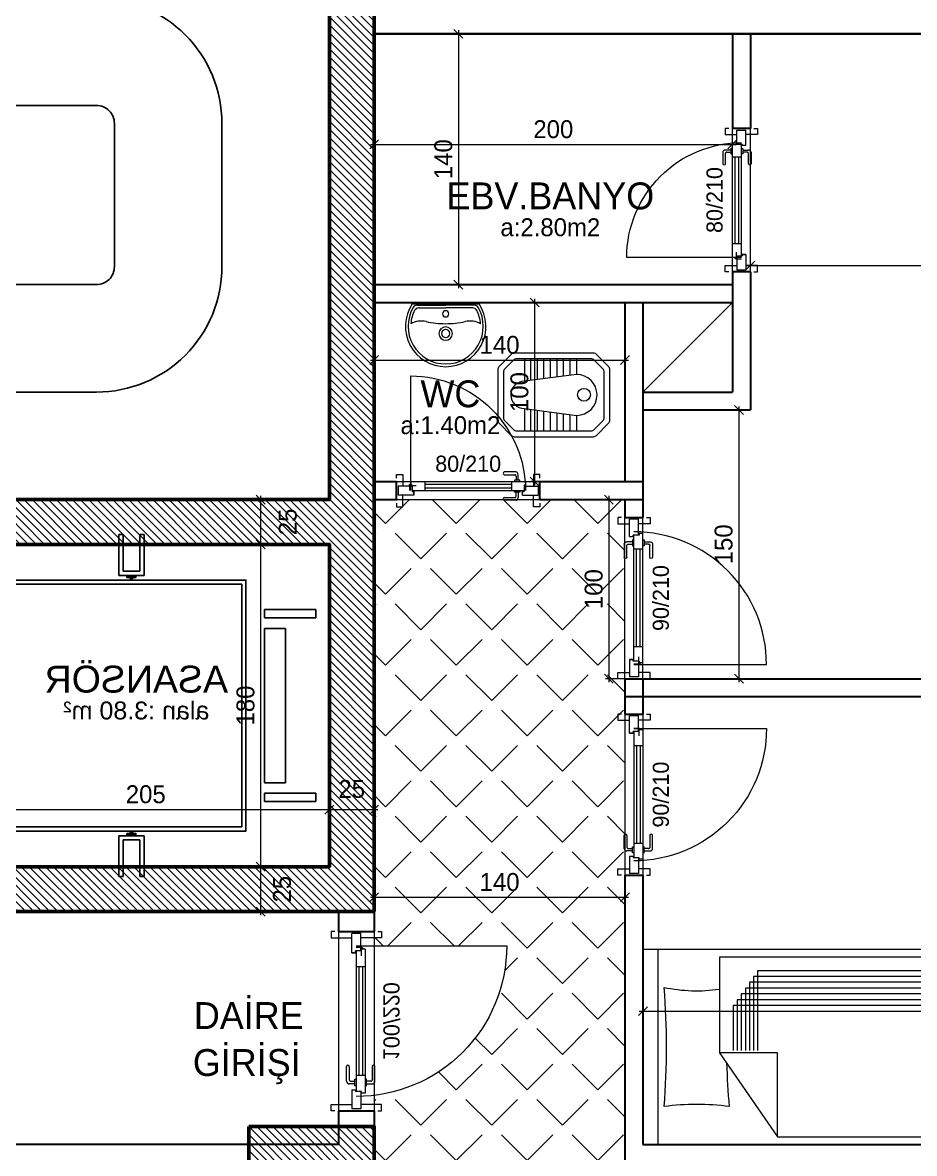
# Model space of a CAD drawing. Header units: centimetres. Extents: x 562865 to 1310255, y -148070 to 32737.
# Drawn here: x 658073 to 658571, y -26094 to -25463 of the extents above; entities that cross this region are included whole.
import ezdxf
from ezdxf.enums import TextEntityAlignment as Align

# ---------------------------------------------------------------- set-up
doc = ezdxf.new("R2010")
doc.units = ezdxf.units.CM
doc.header["$LTSCALE"] = 2.5
doc.layers.get('0').update_dxf_attribs({"color": 86})
for name, color, linetype in [('alan', 7, 'Continuous'), ('kapi-yazi', 7, 'Continuous'), ('mahal', 7, 'Continuous'), ('MAKINA', 4, 'Continuous'), ('MERBAS', 231, 'Continuous'), ('MIMARI', 3, 'Continuous'), ('Oda', 7, 'Continuous'), ('tarama', 173, 'Continuous'), ('TARAMA KOLON', 252, 'Continuous')]:
    doc.layers.add(name, color=color, linetype=linetype)
for name, color, linetype, lineweight in [('DUVAR', 4, 'Continuous', 30), ('duvar-kesim', 7, 'Continuous', 0), ('iç ölçü', 106, 'Continuous', 18), ('kapi', 9, 'Continuous', 0), ('kolon', 1, 'Continuous', 53), ('TEFRIS', 33, 'Continuous', 0)]:
    doc.layers.add(name, color=color, linetype=linetype, lineweight=lineweight)
doc.styles.add('MAHALADI', font='arial.ttf')
doc.styles.add('PINAR', font='comic.ttf')
doc.dimstyles.new('TEMİZ ÖLÇÜ', dxfattribs={"dimtxt": 10, "dimasz": 5, "dimexe": 1.8, "dimexo": 0.625, "dimgap": 3, "dimtad": 1, "dimdec": 0, "dimrnd": 0.5, "dimzin": 1, "dimdsep": 46, "dimtxsty": 'PINAR', "dimblk": 'OBLIQUE', "dimcen": 0.9, "dimdle": 2, "dimclrd": 256, "dimclre": 256, "dimclrt": 7, "dimadec": 0, "dimazin": 0, "dimtfac": 1, "dimtdec": 0, "dimtofl": 0, "dimtmove": 2, "dimatfit": 2, "dimfxl": 10, "dimfxlon": 1, "dimlwd": -1, "dimlwe": -1, "dimarcsym": 0})

# ---------------------------------------------------------------- blocks, each defined once
blk = doc.blocks.new('_Oblique')
at = {"color": 0, "linetype": 'ByBlock', "lineweight": -2}
blk.add_line((-0.5, -0.5), (0.5, 0.5), dxfattribs=at)
blk = doc.blocks.new('*D3201')
at = {"layer": 'Defpoints', "color": 0}
for p in [(658313.91, -25469.39), (658313.91, -25609.39), (658316.65, -25609.39)]:
    blk.add_point(p, dxfattribs=at)
at = {"layer": 'iç ölçü'}
for p, q in [((658314.54, -25469.39), (658318.45, -25469.39)), ((658316.65, -25467.39), (658316.65, -25611.39)), ((658314.54, -25609.39), (658318.45, -25609.39))]:
    blk.add_line(p, q, dxfattribs=at)
at = {"layer": 'iç ölçü', "linetype": 'ByBlock', "xscale": 5, "yscale": 5, "zscale": 5}
for p, rotation in [((658316.65, -25469.39), 90), ((658316.65, -25609.39), 270)]:
    blk.add_blockref('_Oblique', p, dxfattribs=dict(at, rotation=rotation))
at = {"layer": 'iç ölçü', "color": 7, "insert": (658308.24, -25539.39), "char_height": 10, "attachment_point": 5, "rotation": 90, "style": 'PINAR'}
blk.add_mtext('140', dxfattribs=at)
blk = doc.blocks.new('*D3202')
at = {"layer": 'Defpoints', "color": 0}
for p in [(658469.6, -25531.09), (658269.6, -25536.11), (658469.6, -25536.11)]:
    blk.add_point(p, dxfattribs=at)
at = {"layer": 'iç ölçü'}
for p, q in [((658267.6, -25531.09), (658471.6, -25531.09)), ((658269.6, -25535.48), (658269.6, -25529.29)), ((658469.6, -25535.48), (658469.6, -25529.29))]:
    blk.add_line(p, q, dxfattribs=at)
at = {"layer": 'iç ölçü', "linetype": 'ByBlock', "xscale": 5, "yscale": 5, "zscale": 5, "rotation": 180}
blk.add_blockref('_Oblique', (658269.6, -25531.09), dxfattribs=at)
at = {"layer": 'iç ölçü', "linetype": 'ByBlock', "xscale": 5, "yscale": 5, "zscale": 5}
blk.add_blockref('_Oblique', (658469.6, -25531.09), dxfattribs=at)
at = {"layer": 'iç ölçü', "color": 7, "insert": (658369.6, -25522.7), "char_height": 10, "attachment_point": 5, "style": 'PINAR'}
blk.add_mtext('200', dxfattribs=at)
blk = doc.blocks.new('*D3204')
at = {"layer": 'Defpoints', "color": 0}
for p in [(658419.6, -26009.39), (658947.64, -26009.39), (658947.64, -26015)]:
    blk.add_point(p, dxfattribs=at)
at = {"layer": 'iç ölçü'}
for p, q in [((658419.6, -26010.01), (658419.6, -26016.8)), ((658947.64, -26010.01), (658947.64, -26016.8)), ((658417.6, -26015), (658949.64, -26015))]:
    blk.add_line(p, q, dxfattribs=at)
at = {"layer": 'iç ölçü', "linetype": 'ByBlock', "xscale": 5, "yscale": 5, "zscale": 5, "rotation": 180}
blk.add_blockref('_Oblique', (658419.6, -26015), dxfattribs=at)
at = {"layer": 'iç ölçü', "linetype": 'ByBlock', "xscale": 5, "yscale": 5, "zscale": 5}
blk.add_blockref('_Oblique', (658947.64, -26015), dxfattribs=at)
at = {"layer": 'iç ölçü', "color": 7, "insert": (658683.62, -26006.57), "char_height": 10, "attachment_point": 5, "style": 'PINAR'}
blk.add_mtext('528', dxfattribs=at)
blk = doc.blocks.new('*D3206')
at = {"layer": 'Defpoints', "color": 0}
for p in [(658947.64, -25579.46), (658479.6, -25599.46), (658947.64, -25598.73)]:
    blk.add_point(p, dxfattribs=at)
at = {"layer": 'iç ölçü'}
for p, q in [((658947.64, -25588.73), (658947.64, -25600.53)), ((658479.6, -25598.84), (658479.6, -25596.93)), ((658477.6, -25598.73), (658949.64, -25598.73))]:
    blk.add_line(p, q, dxfattribs=at)
at = {"layer": 'iç ölçü', "linetype": 'ByBlock', "xscale": 5, "yscale": 5, "zscale": 5, "rotation": 180}
blk.add_blockref('_Oblique', (658479.6, -25598.73), dxfattribs=at)
at = {"layer": 'iç ölçü', "linetype": 'ByBlock', "xscale": 5, "yscale": 5, "zscale": 5}
blk.add_blockref('_Oblique', (658947.64, -25598.73), dxfattribs=at)
at = {"layer": 'iç ölçü', "color": 7, "insert": (658713.62, -25590.21), "char_height": 10, "attachment_point": 5, "style": 'PINAR'}
blk.add_mtext('468', dxfattribs=at)
blk = doc.blocks.new('*D3211')
at = {"layer": 'Defpoints', "color": 0}
for p in [(658409.6, -25948.16), (658409.6, -25951.35), (658269.6, -26028.16)]:
    blk.add_point(p, dxfattribs=at)
at = {"layer": 'iç ölçü'}
for p, q in [((658269.6, -25961.35), (658269.6, -25949.55)), ((658409.6, -25948.79), (658409.6, -25953.15)), ((658267.6, -25951.35), (658411.6, -25951.35))]:
    blk.add_line(p, q, dxfattribs=at)
at = {"layer": 'iç ölçü', "linetype": 'ByBlock', "xscale": 5, "yscale": 5, "zscale": 5, "rotation": 180}
blk.add_blockref('_Oblique', (658269.6, -25951.35), dxfattribs=at)
at = {"layer": 'iç ölçü', "linetype": 'ByBlock', "xscale": 5, "yscale": 5, "zscale": 5}
blk.add_blockref('_Oblique', (658409.6, -25951.35), dxfattribs=at)
at = {"layer": 'iç ölçü', "color": 7, "insert": (658339.6, -25942.95), "char_height": 10, "attachment_point": 5, "style": 'PINAR'}
blk.add_mtext('140', dxfattribs=at)
blk = doc.blocks.new('*D3216')
at = {"layer": 'Defpoints', "color": 0}
for p in [(658437.89, -25679.39), (658452.44, -25829.39), (658473.19, -25829.39)]:
    blk.add_point(p, dxfattribs=at)
at = {"layer": 'iç ölçü'}
for p, q in [((658473.19, -25677.39), (658473.19, -25831.39)), ((658463.19, -25679.39), (658474.99, -25679.39)), ((658463.19, -25829.39), (658474.99, -25829.39))]:
    blk.add_line(p, q, dxfattribs=at)
at = {"layer": 'iç ölçü', "linetype": 'ByBlock', "xscale": 5, "yscale": 5, "zscale": 5}
for p, rotation in [((658473.19, -25679.39), 90), ((658473.19, -25829.39), 270)]:
    blk.add_blockref('_Oblique', p, dxfattribs=dict(at, rotation=rotation))
at = {"layer": 'iç ölçü', "color": 7, "insert": (658464.7, -25754.39), "char_height": 10, "attachment_point": 5, "rotation": 90, "style": 'PINAR'}
blk.add_mtext('150', dxfattribs=at)
blk = doc.blocks.new('*D3217')
at = {"layer": 'Defpoints', "color": 0}
for p in [(658364.6, -25619.39), (658359.12, -25719.39), (658364.6, -25719.39)]:
    blk.add_point(p, dxfattribs=at)
at = {"layer": 'iç ölçü'}
for p, q in [((658363.98, -25619.39), (658357.32, -25619.39)), ((658359.12, -25617.39), (658359.12, -25721.39)), ((658363.98, -25719.39), (658357.32, -25719.39))]:
    blk.add_line(p, q, dxfattribs=at)
at = {"layer": 'iç ölçü', "linetype": 'ByBlock', "xscale": 5, "yscale": 5, "zscale": 5}
for p, rotation in [((658359.12, -25619.39), 90), ((658359.12, -25719.39), 270)]:
    blk.add_blockref('_Oblique', p, dxfattribs=dict(at, rotation=rotation))
at = {"layer": 'iç ölçü', "color": 7, "insert": (658350.71, -25669.39), "char_height": 10, "attachment_point": 5, "rotation": 90, "style": 'PINAR'}
blk.add_mtext('100', dxfattribs=at)
blk = doc.blocks.new('*D3218')
at = {"layer": 'Defpoints', "color": 0}
for p in [(658269.6, -25639.99), (658409.6, -25639.99), (658409.6, -25651.5)]:
    blk.add_point(p, dxfattribs=at)
at = {"layer": 'iç ölçü'}
for p, q in [((658269.6, -25641.5), (658269.6, -25653.3)), ((658409.6, -25641.5), (658409.6, -25653.3)), ((658267.6, -25651.5), (658411.6, -25651.5))]:
    blk.add_line(p, q, dxfattribs=at)
at = {"layer": 'iç ölçü', "linetype": 'ByBlock', "xscale": 5, "yscale": 5, "zscale": 5, "rotation": 180}
blk.add_blockref('_Oblique', (658269.6, -25651.5), dxfattribs=at)
at = {"layer": 'iç ölçü', "linetype": 'ByBlock', "xscale": 5, "yscale": 5, "zscale": 5}
blk.add_blockref('_Oblique', (658409.6, -25651.5), dxfattribs=at)
at = {"layer": 'iç ölçü', "color": 7, "insert": (658339.6, -25643.09), "char_height": 10, "attachment_point": 5, "style": 'PINAR'}
blk.add_mtext('140', dxfattribs=at)
blk = doc.blocks.new('*D3219')
at = {"layer": 'Defpoints', "color": 0}
for p in [(658419.6, -25729.39), (658400.59, -25829.39), (658419.6, -25829.39)]:
    blk.add_point(p, dxfattribs=at)
at = {"layer": 'iç ölçü'}
for p, q in [((658410.59, -25729.39), (658398.79, -25729.39)), ((658400.59, -25727.39), (658400.59, -25831.39)), ((658410.59, -25829.39), (658398.79, -25829.39))]:
    blk.add_line(p, q, dxfattribs=at)
at = {"layer": 'iç ölçü', "linetype": 'ByBlock', "xscale": 5, "yscale": 5, "zscale": 5}
for p, rotation in [((658400.59, -25729.39), 90), ((658400.59, -25829.39), 270)]:
    blk.add_blockref('_Oblique', p, dxfattribs=dict(at, rotation=rotation))
at = {"layer": 'iç ölçü', "color": 7, "insert": (658392.18, -25779.39), "char_height": 10, "attachment_point": 5, "rotation": 90, "style": 'PINAR'}
blk.add_mtext('100', dxfattribs=at)
blk = doc.blocks.new('fm-door1')
at = {"linetype": 'Continuous'}
for p, q in [((0, 25), (0, -25)), ((100, 25), (0, 25)), ((79.7, 31.8), (79.7, -0.3)), ((84, 27.6), (127.8, 27.6)), ((90, 50), (910, 50)), ((90, 50), (90, 30)), ((100, 30), (90, 30)), ((100, 30), (100, -5)), ((100, 30), (100, -5)), ((100, 0), (900, 0)), ((190, 50), (190, 0)), ((810, 50), (810, 0)), ((910, 30), (900, 30)), ((900, 30), (900, -5)), ((900, 25), (1000, 25)), ((910, 50), (910, 30)), ((1000, 25), (1000, -25)), ((110, -25), (0, -25)), ((100, -5), (110, -5)), ((110, -5), (100, -5)), ((110, -5), (110, -25)), ((110, -25), (110, -5)), ((890, -25), (890, -5)), ((890, -5), (900, -5)), ((890, -25), (1000, -25))]:
    blk.add_line(p, q, dxfattribs=at)
at = {"color": 8, "linetype": 'Continuous'}
for p, q in [((190, 35), (810, 35)), ((190, 15), (810, 15))]:
    blk.add_line(p, q, dxfattribs=at)
at = {"linetype": 'Continuous'}
for points in [[(857.6, 58.1), (857.6, 88.9, 0.414214), (842.4, 104.1), (758.6, 104.1, 1), (758.6, 88.9), (834.8, 88.9, -0.414214), (842.4, 81.3), (842.4, 58.1)], [(857.6, -8.1), (857.6, -38.9, -0.414214), (842.4, -54.1), (758.6, -54.1, -1), (758.6, -38.9), (834.8, -38.9, 0.414214), (842.4, -31.3), (842.4, -8.1)]]:
    blk.add_lwpolyline(points, format="xyb", dxfattribs=at)
for points in [[(869, 50), (869, 58.1), (831, 58.1), (831, 50)], [(869, 0), (869, -8.1), (831, -8.1), (831, 0)]]:
    blk.add_lwpolyline(points, dxfattribs=at)
blk.add_circle((84, 31.8), 4.26, dxfattribs=at)
blk = doc.blocks.new('Hela-2')
at = {"color": 8}
for p, q in [((-20.32, -18.42), (-11.43, -18.42)), ((11.43, -18.42), (20.32, -18.42)), ((-10.95, -22.05), (-20.32, -22.05)), ((20.32, -22.05), (10.95, -22.05)), ((-10.48, -25.69), (-20.32, -25.69)), ((-10, -29.33), (-20.32, -29.33)), ((20.32, -29.33), (10, -29.33)), ((20.32, -25.69), (10.48, -25.69)), ((-9.52, -32.97), (-20.32, -32.97)), ((-9.05, -36.61), (-20.32, -36.61)), ((20.32, -36.61), (9.05, -36.61)), ((20.32, -32.97), (9.52, -32.97)), ((-8.57, -40.25), (-20.32, -40.25)), ((-8.1, -43.89), (-20.32, -43.89)), ((20.32, -43.89), (8.1, -43.89)), ((20.32, -40.25), (8.57, -40.25)), ((-20.32, -47.53), (-7.62, -47.53)), ((7.62, -47.53), (20.32, -47.53))]:
    blk.add_line(p, q, dxfattribs=at)
for points in [[(14.23, -62.23), (-14.23, -62.23, -0.198912), (-16.03, -61.49), (-22.75, -54.76, -0.198912), (-23.5, -52.97), (-23.5, -9.26, -0.198912), (-22.75, -7.47), (-16.03, -0.74, -0.198912), (-14.23, 0), (14.23, 0, -0.198912), (16.03, -0.74), (22.75, -7.47, -0.198912), (23.49, -9.26), (23.49, -52.97, -0.198912), (22.75, -54.76), (16.03, -61.49, -0.198912)], [(11.43, -18.42, 1), (-11.43, -18.42), (-7.62, -47.53, 1), (7.62, -47.53)]]:
    blk.add_lwpolyline(points, format="xyb", close=True)
blk.add_lwpolyline([(12.92, -59.06), (-12.92, -59.06, -0.198912), (-14.71, -58.31), (-19.58, -53.45, -0.198912), (-20.32, -51.65), (-20.32, -10.58, -0.198912), (-19.58, -8.78), (-14.71, -3.92, -0.198912), (-12.92, -3.18), (12.92, -3.18, -0.198912), (14.71, -3.92), (19.58, -8.78, -0.198912), (20.32, -10.58), (20.32, -51.65, -0.198912), (19.58, -53.45), (14.71, -58.31, -0.198912)], format="xyb", close=True, dxfattribs=at)
blk.add_circle((-0.08, -14.26), 3.57, dxfattribs=at)
blk = doc.blocks.new('Lav-1')
for p, q in [((-18.7083, 0), (18.7083, 0)), ((-15.105, -2.2), (0, -2.2)), ((15.105, -2.2), (0, -2.2))]:
    blk.add_line(p, q)
at = {"color": 8}
for p in [(-15.9925, -0.7), (15.9925, -0.7)]:
    blk.add_line(p, (0, -0.7), dxfattribs=at)
for centre, radius, start, end in [((0, -12.5), 22.5, 146.251011, 270), ((0, -12.5), 22.5, 270, 33.748989), ((0, -12.5), 19.5, 152.688782, 175.764074), ((-15.105, -4.7), 2.5, 90, 152.688782), ((15.105, -4.7), 2.5, 27.311218, 90), ((0, -12.5), 19.5, 4.235926, 27.311218), ((-13.5377, -21.504), 12, 77.387843, 119.499625), ((0, 39), 50, 257.387843, 270), ((0, 39), 50, 270, 282.612157), ((13.5377, -21.504), 12, 60.500375, 102.612157)]:
    blk.add_arc(centre, radius, start, end)
for centre, radius, start, end in [((0, -12.5), 21, 149.821029, 270), ((-15.9925, -3.2), 2.5, 90, 149.821029), ((0, -5.5), 1.75, 90, 270), ((0, -12.5), 21, 270, 30.178971), ((0, -5.5), 1.75, 270, 90), ((15.9925, -3.2), 2.5, 30.178971, 90), ((0, -16.5), 3.75, 90, 270), ((0, -16.5), 2.3, 90, 270), ((0, -16.5), 3.75, 270, 90), ((0, -16.5), 2.3, 270, 90)]:
    blk.add_arc(centre, radius, start, end, dxfattribs=at)
blk = doc.blocks.new('G$C0735DA1E')
at = {"color": 42}
for p, q in [((0, 108.9), (0, 0)), ((8.51, 108.9), (0, 108.9)), ((8.51, 0), (8.51, 108.9)), ((217.8, 104.59), (42.74, 104.59)), ((42.74, 104.59), (42.74, 51.22)), ((42.74, 51.22), (75.09, 4.31)), ((75.09, 51.22), (42.74, 51.22)), ((75.09, 4.31), (75.09, 51.22)), ((10.29, 0), (0, 0)), ((75.09, 4.31), (217.8, 4.31))]:
    blk.add_line(p, q, dxfattribs=at)
for p, q in [((213.49, 108.9), (8.51, 108.9)), ((217.8, 4.31), (217.8, 104.59)), ((8.51, 0), (213.49, 0))]:
    blk.add_line(p, q)
at = {"color": 8}
for p, q in [((64.05, 96.98), (64.05, 52.43)), ((212.41, 96.98), (64.05, 96.98)), ((59.48, 90.51), (59.48, 52.43)), ((212.41, 90.51), (59.48, 90.51)), ((61.77, 93.74), (61.77, 52.43)), ((212.41, 93.74), (61.77, 93.74)), ((212.41, 84.04), (54.92, 84.04)), ((54.92, 84.04), (54.92, 52.43)), ((212.41, 87.27), (57.2, 87.27)), ((57.2, 87.27), (57.2, 52.43)), ((212.41, 77.57), (50.35, 77.57)), ((50.35, 77.57), (50.35, 52.43)), ((212.41, 80.8), (52.63, 80.8)), ((52.63, 80.8), (52.63, 52.43))]:
    blk.add_line(p, q, dxfattribs=at)
for centre, start, end in [((213.49, 104.59), 359.99996, 90.00004), ((213.49, 4.31), 269.99996, 0.00004)]:
    blk.add_arc(centre, 4.31, start, end)
for centre, radius, start, end in [((-392.71, 54.41), 405.93, 355.2981, 4.7019), ((30.01, 173.57), 87.79, 258.06799, 278.34062), ((417.07, 54.41), 370.41, 181.39769, 185.15396), ((30.01, -112.77), 135.13, 82.28082, 97.71918)]:
    blk.add_arc(centre, radius, start, end, dxfattribs=at)
blk = doc.blocks.new('*D3393')
at = {"layer": 'Defpoints', "color": 0}
for p in [(658244.6, -25878.03), (658244.6, -25902.44), (658039.6, -25916.16)]:
    blk.add_point(p, dxfattribs=at)
at = {"layer": 'iç ölçü'}
for p, q in [((658244.6, -25892.44), (658244.6, -25904.24)), ((658037.6, -25902.44), (658246.6, -25902.44)), ((658039.6, -25912.44), (658039.6, -25900.64))]:
    blk.add_line(p, q, dxfattribs=at)
at = {"layer": 'iç ölçü', "linetype": 'ByBlock', "xscale": 5, "yscale": 5, "zscale": 5, "rotation": 180}
blk.add_blockref('_Oblique', (658039.6, -25902.44), dxfattribs=at)
at = {"layer": 'iç ölçü', "linetype": 'ByBlock', "xscale": 5, "yscale": 5, "zscale": 5}
blk.add_blockref('_Oblique', (658244.6, -25902.44), dxfattribs=at)
at = {"layer": 'iç ölçü', "color": 7, "insert": (658142.1, -25893.97), "char_height": 10, "attachment_point": 5, "style": 'PINAR'}
blk.add_mtext('205', dxfattribs=at)
blk = doc.blocks.new('*D3394')
at = {"layer": 'Defpoints', "color": 0}
for p in [(658244.6, -25878.03), (658269.6, -25900), (658269.6, -25902.44)]:
    blk.add_point(p, dxfattribs=at)
at = {"layer": 'iç ölçü'}
for p, q in [((658244.6, -25892.44), (658244.6, -25904.24)), ((658242.6, -25902.44), (658271.6, -25902.44)), ((658269.6, -25900.62), (658269.6, -25904.24))]:
    blk.add_line(p, q, dxfattribs=at)
at = {"layer": 'iç ölçü', "linetype": 'ByBlock', "xscale": 5, "yscale": 5, "zscale": 5, "rotation": 180}
blk.add_blockref('_Oblique', (658244.6, -25902.44), dxfattribs=at)
at = {"layer": 'iç ölçü', "linetype": 'ByBlock', "xscale": 5, "yscale": 5, "zscale": 5}
blk.add_blockref('_Oblique', (658269.6, -25902.44), dxfattribs=at)
at = {"layer": 'iç ölçü', "color": 7, "insert": (658257.1, -25890.98), "char_height": 10, "attachment_point": 5, "style": 'PINAR'}
blk.add_mtext('25', dxfattribs=at)
blk = doc.blocks.new('*D3395')
at = {"layer": 'Defpoints', "color": 0}
for p in [(658206.27, -25934.39), (658213.02, -25934.39), (658213.02, -25959.39)]:
    blk.add_point(p, dxfattribs=at)
at = {"layer": 'iç ölçü'}
for p, q in [((658212.4, -25934.39), (658204.47, -25934.39)), ((658206.27, -25961.39), (658206.27, -25932.39)), ((658212.4, -25959.39), (658204.47, -25959.39))]:
    blk.add_line(p, q, dxfattribs=at)
at = {"layer": 'iç ölçü', "linetype": 'ByBlock', "xscale": 5, "yscale": 5, "zscale": 5}
for p, rotation in [((658206.27, -25934.39), 90), ((658206.27, -25959.39), 270)]:
    blk.add_blockref('_Oblique', p, dxfattribs=dict(at, rotation=rotation))
at = {"layer": 'iç ölçü', "color": 7, "insert": (658218.17, -25946.89), "char_height": 10, "attachment_point": 5, "rotation": 90, "style": 'PINAR'}
blk.add_mtext('25', dxfattribs=at)
blk = doc.blocks.new('*D3396')
at = {"layer": 'Defpoints', "color": 0}
for p in [(658206.27, -25754.39), (658210.49, -25754.39), (658213.02, -25934.39)]:
    blk.add_point(p, dxfattribs=at)
at = {"layer": 'iç ölçü'}
for p, q in [((658209.87, -25754.39), (658204.47, -25754.39)), ((658206.27, -25936.39), (658206.27, -25752.39)), ((658212.4, -25934.39), (658204.47, -25934.39))]:
    blk.add_line(p, q, dxfattribs=at)
at = {"layer": 'iç ölçü', "linetype": 'ByBlock', "xscale": 5, "yscale": 5, "zscale": 5}
for p, rotation in [((658206.27, -25754.39), 90), ((658206.27, -25934.39), 270)]:
    blk.add_blockref('_Oblique', p, dxfattribs=dict(at, rotation=rotation))
at = {"layer": 'iç ölçü', "color": 7, "insert": (658197.81, -25844.39), "char_height": 10, "attachment_point": 5, "rotation": 90, "style": 'PINAR'}
blk.add_mtext('180', dxfattribs=at)
blk = doc.blocks.new('*D3397')
at = {"layer": 'Defpoints', "color": 0}
for p in [(658206.27, -25729.39), (658210.49, -25729.39), (658210.49, -25754.39)]:
    blk.add_point(p, dxfattribs=at)
at = {"layer": 'iç ölçü'}
for p, q in [((658209.87, -25729.39), (658204.47, -25729.39)), ((658206.27, -25756.39), (658206.27, -25727.39)), ((658209.87, -25754.39), (658204.47, -25754.39))]:
    blk.add_line(p, q, dxfattribs=at)
at = {"layer": 'iç ölçü', "linetype": 'ByBlock', "xscale": 5, "yscale": 5, "zscale": 5}
for p, rotation in [((658206.27, -25729.39), 90), ((658206.27, -25754.39), 270)]:
    blk.add_blockref('_Oblique', p, dxfattribs=dict(at, rotation=rotation))
at = {"layer": 'iç ölçü', "color": 7, "insert": (658221.4, -25741.89), "char_height": 10, "attachment_point": 5, "rotation": 90, "style": 'PINAR'}
blk.add_mtext('25', dxfattribs=at)
blk = doc.blocks.new('*D3399')
at = {"layer": 'Defpoints', "color": 0}
for p in [(658092.43, -25959.39), (658062.33, -26089.39), (658092.43, -26089.39)]:
    blk.add_point(p, dxfattribs=at)
at = {"layer": 'iç ölçü'}
for p, q in [((658067.33, -25959.39), (658060.53, -25959.39)), ((658062.33, -25957.39), (658062.33, -26091.39)), ((658067.33, -26089.39), (658060.53, -26089.39))]:
    blk.add_line(p, q, dxfattribs=at)
at = {"layer": 'iç ölçü', "linetype": 'ByBlock', "xscale": 5, "yscale": 5, "zscale": 5}
for p, rotation in [((658062.33, -25959.39), 90), ((658062.33, -26089.39), 270)]:
    blk.add_blockref('_Oblique', p, dxfattribs=dict(at, rotation=rotation))
at = {"layer": 'iç ölçü', "color": 7, "insert": (658053.9, -26024.39), "char_height": 10, "attachment_point": 5, "rotation": 90, "style": 'PINAR'}
blk.add_mtext('130', dxfattribs=at)
blk = doc.blocks.new('SB')
at = {"layer": 'TARAMA KOLON'}
h = blk.add_hatch(dxfattribs=at)
h.set_pattern_fill('ANSI31', color=256, angle=7e-15)
h.paths.add_polyline_path([(655327.34, -25829.39), (655302.34, -25829.39), (655302.34, -25959.39), (655327.34, -25959.39)])
h.paths.add_polyline_path([(655437.34, -24424.14), (655477.34, -24424.14), (655477.34, -24494.14), (655437.34, -24494.14)])
h.paths.add_polyline_path([(655327.34, -25359.39), (655297.34, -25359.39), (655297.34, -25469.39), (655327.34, -25469.39)])
h.paths.add_polyline_path([(655327.34, -26079.39), (655327.34, -26109.39), (655257.34, -26109.39), (655257.34, -26079.39)])
h.paths.add_polyline_path([(654229.3, -24849.39), (654229.3, -24889.39), (654299.3, -24889.39), (654299.3, -24849.39)])
h.paths.add_polyline_path([(654269.3, -25899.39), (654229.3, -25899.39), (654229.3, -25829.39), (654269.3, -25829.39)])
h.paths.add_polyline_path([(654229.3, -25444.39), (654229.3, -25469.39), (654379.3, -25469.39), (654379.3, -25444.39)])
h.paths.add_polyline_path([(655112.34, -26369.39), (655142.34, -26369.39), (655142.34, -26429.39), (655112.34, -26429.39)])
h.paths.add_polyline_path([(654997.34, -26079.39), (654997.34, -26109.39), (654927.34, -26109.39), (654927.34, -26079.39)])
h.paths.add_polyline_path([(655437.34, -24889.39), (655467.34, -24889.39), (655467.34, -24829.39), (655437.34, -24829.39)])
h.paths.add_polyline_path([(655112.34, -26834.64), (655142.34, -26834.64), (655142.34, -26894.64), (655112.34, -26894.64)])
h.paths.add_polyline_path([(654787.34, -26369.39), (654817.34, -26369.39), (654817.34, -26429.39), (654787.34, -26429.39)])
h.paths.add_polyline_path([(655437.34, -26824.64), (655477.34, -26824.64), (655477.34, -26894.64), (655437.34, -26894.64)])
h.paths.add_polyline_path([(654299.3, -26369.39), (654299.3, -26409.39), (654229.3, -26409.39), (654229.3, -26369.39)])
h.paths.add_polyline_path([(654777.34, -26824.64), (654817.34, -26824.64), (654817.34, -26894.64), (654777.34, -26894.64)])
h.paths.add_polyline_path([(655437.34, -26369.39), (655467.34, -26369.39), (655467.34, -26429.39), (655437.34, -26429.39)])
h.paths.add_polyline_path([(655985.38, -25829.39), (656025.38, -25829.39), (656025.38, -25899.39), (655985.38, -25899.39)])
h.paths.add_polyline_path([(654927.34, -25959.39), (654927.34, -25359.39), (655177.34, -25359.39), (655177.34, -25389.39), (654952.35, -25389.39), (654952.35, -25729.39), (655177.34, -25729.39), (655177.34, -25754.39), (654952.34, -25754.39), (654952.34, -25934.39), (655177.34, -25934.39), (655177.34, -25959.39)])
h.paths.add_polyline_path([(654777.34, -24424.14), (654817.34, -24424.14), (654817.34, -24494.14), (654777.34, -24494.14)])
h.paths.add_polyline_path([(655985.38, -26824.64), (656025.38, -26824.64), (656025.38, -26894.64), (655985.38, -26894.64)])
h.paths.add_polyline_path([(654229.3, -24424.14), (654269.3, -24424.14), (654269.3, -24494.14), (654229.3, -24494.14)])
h.paths.add_polyline_path([(655107.34, -24424.14), (655147.34, -24424.14), (655147.34, -24494.14), (655107.34, -24494.14)])
h.paths.add_polyline_path([(655985.38, -24424.14), (656025.38, -24424.14), (656025.38, -24494.14), (655985.38, -24494.14)])
h.paths.add_polyline_path([(656025.38, -24849.39), (656025.38, -24889.39), (655955.38, -24889.39), (655955.38, -24849.39)])
h.paths.add_polyline_path([(654817.34, -24889.39), (654787.34, -24889.39), (654787.34, -24829.39), (654817.34, -24829.39)])
h.paths.add_polyline_path([(655114.84, -24849.39), (655139.84, -24849.39), (655139.84, -24999.39), (655114.84, -24999.39)])
h.paths.add_polyline_path([(656025.38, -26369.39), (656025.38, -26409.39), (655955.38, -26409.39), (655955.38, -26369.39)])
h.paths.add_polyline_path([(654229.3, -26824.64), (654269.3, -26824.64), (654269.3, -26894.64), (654229.3, -26894.64)])
h.paths.add_polyline_path([(656025.38, -25444.39), (656025.38, -25469.39), (655875.38, -25469.39), (655875.38, -25444.39)])
at = {"layer": 'kolon'}
for points in [[(654927.34, -25959.39), (654927.34, -25359.39), (655177.34, -25359.39), (655177.34, -25389.39), (654952.35, -25389.39), (654952.35, -25729.39), (655177.34, -25729.39), (655177.34, -25754.39), (654952.34, -25754.39), (654952.34, -25934.39), (655177.34, -25934.39), (655177.34, -25959.39)], [(654997.34, -26079.39), (654997.34, -26109.39), (654927.34, -26109.39), (654927.34, -26079.39)]]:
    blk.add_lwpolyline(points, close=True, dxfattribs=at)

msp = doc.modelspace()

# ---------------------------------------------------------------- hatches: boundary and pattern name
at = {"layer": 'tarama'}
h = msp.add_hatch(dxfattribs=at)
h.set_pattern_fill('ANGLE', color=256, scale=4, angle=45)
h.set_pattern_definition([(45, (-72.05, 4e-11), (-19.7565635, 19.7565635), [20.32, -7.62]), (135, (-72.05, 4e-11), (-19.7565635, -19.7565635), [20.32, -7.62])])
edge = h.paths.add_edge_path()
edge.add_line((658287.93, -26369.39), (658291.43, -26369.39))
edge.add_line((658291.43, -26369.39), (658301.89, -26369.39))
edge.add_ellipse((658302.8, -26370.5), major_axis=(0, -1.52), ratio=0.88, start_angle=540, end_angle=582.86953, ccw=False)
edge.add_line((658302.8, -26368.98), (658310.17, -26368.98))
edge.add_ellipse((658310.17, -26369.74), major_axis=(0, -0.76), ratio=0.88, start_angle=477.76263, end_angle=540, ccw=False)
edge.add_line((658310.76, -26369.39), (658374.43, -26369.39))
edge.add_line((658374.43, -26369.39), (658377.93, -26369.39))
edge.add_line((658377.93, -26369.39), (658406.49, -26369.39))
edge.add_line((658406.49, -26369.39), (658409.99, -26369.39))
edge.add_line((658409.99, -26369.39), (658473.65, -26369.39))
edge.add_ellipse((658474.25, -26369.74), major_axis=(0, -0.76), ratio=0.88, start_angle=180, end_angle=242.23737, ccw=False)
edge.add_line((658474.25, -26368.98), (658481.62, -26368.98))
edge.add_ellipse((658481.62, -26370.5), major_axis=(0, -1.52), ratio=0.88, start_angle=137.13047, end_angle=180, ccw=False)
edge.add_line((658482.53, -26369.39), (658492.99, -26369.39))
edge.add_line((658492.99, -26369.39), (658496.49, -26369.39))
edge.add_line((658496.49, -26369.39), (658507.64, -26369.39))
edge.add_line((658507.64, -26369.39), (658507.64, -26350.31))
edge.add_line((658507.64, -26350.31), (658507.64, -26346.81))
edge.add_line((658507.64, -26346.81), (658507.64, -26283.14))
edge.add_ellipse((658508, -26282.55), major_axis=(0.76, 0), ratio=0.88, start_angle=180, end_angle=242.23737, ccw=False)
edge.add_line((658507.24, -26282.55), (658507.24, -26275.18))
edge.add_ellipse((658508.76, -26275.18), major_axis=(-1.52, 0), ratio=0.88, start_angle=317.13047, end_angle=360, ccw=False)
edge.add_line((658507.64, -26274.27), (658507.64, -26263.81))
edge.add_line((658507.64, -26263.81), (658507.64, -26260.31))
edge.add_line((658507.64, -26260.31), (658507.64, -26205.62))
edge.add_line((658507.64, -26205.62), (658457.64, -26205.62))
edge.add_line((658457.64, -26205.62), (658457.64, -26152.41))
edge.add_line((658457.64, -26152.41), (658448.28, -26139.39))
edge.add_line((658448.28, -26139.39), (658409.6, -26139.39))
edge.add_line((658409.6, -26139.39), (658409.6, -26099.39))
edge.add_line((658409.6, -26099.39), (658409.6, -25939.11))
edge.add_line((658409.6, -25939.11), (658409.6, -25935.61))
edge.add_line((658409.6, -25935.61), (658409.6, -25925.15))
edge.add_ellipse((658410.72, -25924.24), major_axis=(-1.52, 0), ratio=0.88, start_angle=360, end_angle=402.86953, ccw=False)
edge.add_line((658409.2, -25924.24), (658409.2, -25916.86))
edge.add_ellipse((658409.96, -25916.86), major_axis=(0.76, 0), ratio=0.88, start_angle=477.76263, end_angle=540, ccw=False)
edge.add_line((658409.6, -25916.27), (658409.6, -25852.61))
edge.add_line((658409.6, -25852.61), (658409.6, -25849.11))
edge.add_line((658409.6, -25849.11), (658409.6, -25839.39))
edge.add_line((658409.6, -25839.39), (658409.6, -25829.39))
edge.add_line((658409.6, -25829.39), (658409.6, -25825.89))
edge.add_line((658409.6, -25825.89), (658409.6, -25762.22))
edge.add_ellipse((658409.96, -25761.63), major_axis=(0.76, 0), ratio=0.88, start_angle=180, end_angle=242.23737, ccw=False)
edge.add_line((658409.2, -25761.63), (658409.2, -25754.26))
edge.add_ellipse((658410.72, -25754.26), major_axis=(1.52, 0), ratio=0.88, start_angle=137.13047, end_angle=180, ccw=False)
edge.add_line((658409.6, -25753.35), (658409.6, -25742.89))
edge.add_line((658409.6, -25742.89), (658409.6, -25739.39))
edge.add_line((658409.6, -25739.39), (658409.6, -25729.39))
edge.add_line((658409.6, -25729.39), (658362.07, -25729.39))
edge.add_line((658362.07, -25729.39), (658358.57, -25729.39))
edge.add_line((658358.57, -25729.39), (658349.58, -25729.39))
edge.add_ellipse((658348.77, -25728.28), major_axis=(0, 1.52), ratio=0.78, start_angle=540, end_angle=582.86953, ccw=False)
edge.add_line((658348.77, -25729.8), (658342.24, -25729.8))
edge.add_ellipse((658342.24, -25729.04), major_axis=(0, 0.76), ratio=0.78, start_angle=477.76263, end_angle=540, ccw=False)
edge.add_line((658341.71, -25729.39), (658285.57, -25729.39))
edge.add_line((658285.57, -25729.39), (658282.07, -25729.39))
edge.add_line((658282.07, -25729.39), (658269.6, -25729.39))
edge.add_line((658269.6, -25729.39), (658269.6, -25899.39))
edge.add_line((658269.6, -25899.39), (658269.6, -25959.39))
edge.add_line((658269.6, -25959.39), (658269.6, -25970.6))
edge.add_line((658269.6, -25970.6), (658269.6, -25974.1))
edge.add_line((658269.6, -25974.1), (658269.6, -25978.6))
edge.add_line((658269.6, -25978.6), (658343.6, -25978.6))
edge.add_arc((658259.6, -25978.6), 84, 276.83714, 360, ccw=False)
edge.add_line((658269.6, -26062), (658269.6, -26067.1))
edge.add_line((658269.6, -26067.1), (658269.6, -26070.6))
edge.add_line((658269.6, -26070.6), (658269.6, -26109.39))
edge.add_line((658269.6, -26109.39), (658269.6, -26182.24))
edge.add_line((658269.6, -26182.24), (658269.6, -26185.74))
edge.add_line((658269.6, -26185.74), (658269.6, -26241.89))
edge.add_ellipse((658269.25, -26242.41), major_axis=(0.76, 0), ratio=0.78, start_angle=0, end_angle=62.23737, ccw=False)
edge.add_line((658270.01, -26242.41), (658270.01, -26248.95))
edge.add_ellipse((658268.49, -26248.95), major_axis=(-1.52, 0), ratio=0.78, start_angle=137.13047, end_angle=180, ccw=False)
edge.add_line((658269.6, -26249.75), (658269.6, -26258.74))
edge.add_line((658269.6, -26258.74), (658269.6, -26262.24))
edge.add_line((658269.6, -26262.24), (658269.6, -26369.39))
edge.add_line((658269.6, -26369.39), (658287.93, -26369.39))
h.paths.add_polyline_path([(658440.45, -26319.68), (658464.84, -26319.68), (658464.84, -26340.49), (658440.45, -26340.49)], flags=24)
h.paths.add_polyline_path([(658316.61, -26335.41), (658340.64, -26335.41), (658340.64, -26356.33), (658316.61, -26356.33)], flags=24)
h.paths.add_polyline_path([(658326.3, -25932.54), (658352.91, -25932.54), (658352.91, -25953.35), (658326.3, -25953.35)], flags=24)
h.paths.add_polyline_path([(658374.41, -26240.94), (658402.84, -26240.94), (658402.84, -26261.7), (658374.41, -26261.7)], flags=24)
h.paths.add_polyline_path([(658381.77, -25792.69), (658381.77, -25766.09), (658402.59, -25766.09), (658402.59, -25792.69)], flags=24)
h.paths.add_polyline_path([(658320.99, -26175.16), (658398.42, -26175.16), (658398.42, -26199.95), (658320.99, -26199.95)], flags=24)
h.paths.add_polyline_path([(658326.68, -26197.15), (658391.41, -26197.15), (658391.41, -26213.54), (658326.68, -26213.54)], flags=24)

# ---------------------------------------------------------------- linework, layer by layer
at = {"layer": 'DUVAR'}
for p, q in [((658269.6, -25469.39), (658967.64, -25469.39)), ((658967.64, -25469.39), (658269.6, -25469.39)), ((658469.6, -25469.39), (658469.6, -25522.19)), ((658479.6, -25469.39), (658479.6, -25522.19)), ((658479.6, -25522.19), (658469.6, -25522.19)), ((658469.6, -25602.19), (658469.6, -25669.39)), ((658479.6, -25602.19), (658469.6, -25602.19)), ((658479.6, -25602.19), (658479.6, -25679.39)), ((658269.6, -25609.39), (658469.6, -25609.39)), ((658269.6, -25619.39), (658469.6, -25619.39)), ((658409.6, -25619.39), (658409.6, -25719.39)), ((658419.6, -25619.39), (658419.6, -25739.39)), ((658419.6, -25669.39), (658469.6, -25669.39)), ((658419.6, -25679.39), (658479.6, -25679.39)), ((658269.6, -25719.39), (658282.07, -25719.39)), ((658282.07, -25729.39), (658282.07, -25719.39)), ((658362.07, -25719.39), (658419.6, -25719.39)), ((658362.07, -25729.39), (658362.07, -25719.39)), ((658269.6, -25729.39), (658282.07, -25729.39)), ((658362.07, -25729.39), (658419.6, -25729.39)), ((658409.6, -25729.39), (658409.6, -25739.39)), ((658409.6, -25739.39), (658419.6, -25739.39)), ((658409.6, -25829.39), (658409.6, -25849.11)), ((658409.6, -25829.39), (658947.64, -25829.39)), ((658409.6, -25829.39), (658419.6, -25829.39)), ((658419.6, -25829.39), (658419.6, -25849.11)), ((658409.6, -25839.39), (658947.64, -25839.39)), ((658409.6, -25849.11), (658419.6, -25849.11)), ((658409.6, -25939.11), (658409.6, -26099.39)), ((658409.6, -25939.11), (658419.6, -25939.11)), ((658419.6, -25939.11), (658419.6, -26089.39)), ((658249.6, -25959.39), (658249.6, -25970.6)), ((658269.6, -25959.39), (658269.6, -25970.6)), ((658249.6, -25970.6), (658269.6, -25970.6)), ((658249.6, -26070.6), (658249.6, -26089.39)), ((658249.6, -26070.6), (658269.6, -26070.6)), ((658269.6, -26070.6), (658269.6, -26109.39)), ((658249.6, -26089.39), (657889.6, -26089.39)), ((658419.6, -26089.39), (658947.64, -26089.39))]:
    msp.add_line(p, q, dxfattribs=at)
at = {"layer": 'duvar-kesim'}
for p, q in [((658469.6, -25602.19), (658469.6, -25522.19)), ((658479.6, -25602.19), (658479.6, -25522.19)), ((658282.07, -25719.39), (658362.07, -25719.39)), ((658282.07, -25729.39), (658362.07, -25729.39)), ((658409.6, -25829.39), (658409.6, -25739.39)), ((658419.6, -25829.39), (658419.6, -25739.39)), ((658409.6, -25849.11), (658409.6, -25939.11)), ((658419.6, -25849.11), (658419.6, -25939.11)), ((658249.6, -25970.6), (658249.6, -26070.6)), ((658269.6, -25970.6), (658269.6, -26070.6))]:
    msp.add_line(p, q, dxfattribs=at)
at = {"layer": 'iç ölçü'}
msp.add_line((658469.6, -25619.39), (658419.6, -25669.39), dxfattribs=at)
at = {"layer": 'kapi'}
for points in [[(658467.6, -25522.19), (658465.6, -25522.19), (658465.6, -25525.69), (658472.1, -25525.69)], [(658481.6, -25522.19), (658483.6, -25522.19), (658483.6, -25525.69), (658477.1, -25525.69)], [(658467.6, -25602.19), (658465.6, -25602.19), (658465.6, -25598.69), (658472.1, -25598.69)], [(658481.6, -25602.19), (658483.6, -25602.19), (658483.6, -25598.69), (658477.1, -25598.69)], [(658282.07, -25717.39), (658282.07, -25715.39), (658285.57, -25715.39), (658285.57, -25721.89)], [(658362.07, -25717.39), (658362.07, -25715.39), (658358.57, -25715.39), (658358.57, -25721.89)], [(658282.07, -25731.39), (658282.07, -25733.39), (658285.57, -25733.39), (658285.57, -25726.89)], [(658362.07, -25731.39), (658362.07, -25733.39), (658358.57, -25733.39), (658358.57, -25726.89)], [(658407.6, -25739.39), (658405.6, -25739.39), (658405.6, -25742.89), (658412.1, -25742.89)], [(658421.6, -25739.39), (658423.6, -25739.39), (658423.6, -25742.89), (658417.1, -25742.89)], [(658407.6, -25829.39), (658405.6, -25829.39), (658405.6, -25825.89), (658412.1, -25825.89)], [(658421.6, -25829.39), (658423.6, -25829.39), (658423.6, -25825.89), (658417.1, -25825.89)], [(658407.6, -25849.11), (658405.6, -25849.11), (658405.6, -25852.61), (658412.1, -25852.61)], [(658421.6, -25849.11), (658423.6, -25849.11), (658423.6, -25852.61), (658417.1, -25852.61)], [(658407.6, -25939.11), (658405.6, -25939.11), (658405.6, -25935.61), (658412.1, -25935.61)], [(658421.6, -25939.11), (658423.6, -25939.11), (658423.6, -25935.61), (658417.1, -25935.61)], [(658247.6, -25970.6), (658245.6, -25970.6), (658245.6, -25974.1), (658257.1, -25974.1)], [(658271.6, -25970.6), (658273.6, -25970.6), (658273.6, -25974.1), (658262.1, -25974.1)], [(658247.6, -26070.6), (658245.6, -26070.6), (658245.6, -26067.1), (658257.1, -26067.1)], [(658271.6, -26070.6), (658273.6, -26070.6), (658273.6, -26067.1), (658262.1, -26067.1)]]:
    msp.add_lwpolyline(points, dxfattribs=at)
for points in [[(658474.6, -25594.19), (658410.6, -25594.19, -0.414214), (658474.6, -25530.19, -0.414214)], [(658290.07, -25724.39), (658290.07, -25660.39, -0.414214), (658354.07, -25724.39, -0.414214)], [(658414.6, -25821.39), (658488.6, -25821.39, 0.414214), (658414.6, -25747.39, 0.414214)], [(658414.6, -25857.11), (658488.6, -25857.11, -0.414214), (658414.6, -25931.11, -0.414214)], [(658259.6, -25978.6), (658343.6, -25978.6, -0.414214), (658259.6, -26062.6, -0.414214)]]:
    msp.add_lwpolyline(points, format="xyb", dxfattribs=at)
at = {"layer": 'MAKINA', "ltscale": 0.1}
for p, q in [((658208.39, -25898), (658208.39, -25893.31)), ((658237.05, -25893.31), (658237.05, -25898))]:
    msp.add_line(p, q, dxfattribs=at)
at = {"layer": 'MERBAS'}
for p, q in [((658244.6, -25389.39), (658244.6, -25729.39)), ((658244.6, -25729.39), (658019.6, -25729.39))]:
    msp.add_line(p, q, dxfattribs=at)
for points in [[(658019.6, -25449.39), (658114.6, -25449.39, -0.414214), (658184.6, -25519.39), (658184.6, -25599.39, -0.414214), (658114.6, -25669.39), (658019.6, -25669.39)], [(658019.6, -25509.39), (658114.6, -25509.39, -0.414214), (658124.6, -25519.39), (658124.6, -25599.39, -0.414214), (658114.6, -25609.39), (658019.6, -25609.39)]]:
    msp.add_lwpolyline(points, format="xyb", dxfattribs=at)
at = {"layer": 'MIMARI', "ltscale": 0.1}
for p, q in [((658129.47, -25748.89), (658127.12, -25748.89)), ((658127.12, -25771.7), (658127.12, -25748.89)), ((658129.47, -25769.35), (658129.47, -25748.89)), ((658141.21, -25748.89), (658138.86, -25748.89)), ((658138.86, -25748.89), (658138.86, -25769.35)), ((658141.21, -25748.89), (658141.21, -25771.7)), ((658141.21, -25771.7), (658127.12, -25771.7)), ((658138.86, -25769.35), (658129.47, -25769.35)), ((658208.39, -25790.78), (658237.05, -25790.78)), ((658208.39, -25790.78), (658237.05, -25790.78)), ((658208.39, -25795.47), (658208.39, -25790.78)), ((658237.05, -25790.78), (658237.05, -25795.47)), ((658237.05, -25790.78), (658237.05, -25795.47)), ((658208.39, -25795.47), (658237.05, -25795.47)), ((658208.39, -25795.47), (658237.05, -25795.47)), ((658208.39, -25801.34), (658220.13, -25801.34)), ((658208.39, -25887.44), (658208.39, -25801.34)), ((658220.13, -25887.44), (658220.13, -25801.34)), ((658208.39, -25887.44), (658220.13, -25887.44)), ((658208.39, -25893.31), (658237.05, -25893.31)), ((658208.39, -25898), (658237.05, -25898)), ((658141.21, -25917.08), (658127.12, -25917.08)), ((658127.12, -25917.08), (658127.12, -25939.89)), ((658141.21, -25939.89), (658141.21, -25917.08)), ((658138.86, -25919.42), (658129.47, -25919.42)), ((658129.47, -25919.42), (658129.47, -25939.89)), ((658138.86, -25939.89), (658138.86, -25919.42)), ((658129.47, -25939.89), (658127.12, -25939.89)), ((658141.21, -25939.89), (658138.86, -25939.89))]:
    msp.add_line(p, q, dxfattribs=at)
for points in [[(658138.86, -25754.39), (658129.47, -25754.39)], [(658186.08, -25914.44), (658198.03, -25914.44), (658198.03, -25774.34), (658046.67, -25774.34), (658046.67, -25778.97)], [(658186.08, -25912.09), (658195.68, -25912.09), (658195.68, -25776.69), (658049.02, -25776.69), (658049.02, -25778.97)], [(658046.67, -25910.58), (658046.67, -25914.44), (658186.08, -25914.44)], [(658049.02, -25910.58), (658049.02, -25912.09), (658186.08, -25912.09)], [(658138.86, -25934.39), (658129.47, -25934.39)]]:
    msp.add_lwpolyline(points, dxfattribs=at)
for points in [[(658136.61, -25771.7), (658136.61, -25772.9), (658131.57, -25772.9), (658131.57, -25771.7)], [(658135.14, -25772.9), (658134.2, -25774.34), (658134.16, -25774.34), (658133.25, -25772.9)], [(658136.61, -25917.08), (658136.61, -25915.88), (658131.57, -25915.88), (658131.57, -25917.08)], [(658135.14, -25915.88), (658134.2, -25914.44), (658134.16, -25914.44), (658133.25, -25915.88)]]:
    msp.add_lwpolyline(points, close=True, dxfattribs=at)
for points in [[(658136.61, -25771.7), (658136.61, -25772.9), (658131.57, -25771.7), (658131.57, -25772.9)], [(658133.25, -25772.9), (658134.16, -25774.34), (658135.14, -25772.9), (658134.18, -25774.37)], [(658136.61, -25917.08), (658136.61, -25915.88), (658131.57, -25917.08), (658131.57, -25915.88)], [(658133.25, -25915.88), (658134.16, -25914.44), (658135.14, -25915.88), (658134.18, -25914.41)]]:
    msp.add_solid(points, dxfattribs=at)

# ---------------------------------------------------------------- block references
at = {"layer": 'kapi'}
for p, xscale, yscale, zscale, rotation in [((658474.6, -25601.19), 0.078, 0.1, 0.07800000000000001, 90.00000000000001), ((658414.6, -25828.39), 0.08800000000000001, -0.1, 0.08800000000000001, 90.00000000000001), ((658414.6, -25850.11), 0.088, 0.1, 0.08800000000000001, 270), ((658259.6, -25971.6), 0.09799999999995634, 0.09999999999990905, 0.098, 270.0000000000001)]:
    msp.add_blockref('fm-door1', p, dxfattribs=dict(at, xscale=xscale, yscale=yscale, zscale=zscale, rotation=rotation))
at = {"layer": 'kapi', "xscale": 0.07800000000000001, "yscale": 0.1, "zscale": 0.07800000000000001}
msp.add_blockref('fm-door1', (658283.07, -25724.39), dxfattribs=at)
at = {"layer": 'TARAMA KOLON', "xscale": -1}
msp.add_blockref('SB', (1313196.95, 0), dxfattribs=at)
at = {"layer": 'TEFRIS'}
for name, p in [('Lav-1', (658309.52, -25620.21)), ('G$C0735DA1E', (658419.6, -26089.39))]:
    msp.add_blockref(name, p, dxfattribs=at)
at = {"layer": 'TEFRIS', "rotation": 270}
msp.add_blockref('Hela-2', (658400.99, -25670.98), dxfattribs=at)

# ---------------------------------------------------------------- texts
at = {"layer": 'alan', "style": 'PINAR'}
for s, p in [('a:2.80m2', (658367.94, -25582.37)), ('a:1.40m2', (658312.16, -25692.86))]:
    msp.add_text(s, height=10, dxfattribs=at).set_placement(p, align=Align.CENTER)
at = {"layer": 'alan', "style": 'MAHALADI', "text_generation_flag": 4}
msp.add_text('alan :3.80 m²', height=10, rotation=180, dxfattribs=at).set_placement((658136.84, -25852.14), align=Align.CENTER)
at = {"layer": 'kapi-yazi', "style": 'PINAR'}
for s, p in [('80/210', (658459.6, -25562.19)), ('90/210', (658429.6, -25784.39)), ('90/210', (658429.6, -25894.11))]:
    msp.add_text(s, height=9, rotation=90, dxfattribs=at).set_placement(p, align=Align.MIDDLE_CENTER)
msp.add_text('80/210', height=9, dxfattribs=at).set_placement((658322.07, -25709.39), align=Align.MIDDLE_CENTER)
at = {"layer": 'kapi-yazi', "style": 'PINAR', "text_generation_flag": 4}
msp.add_text('100/220', height=9, rotation=90, dxfattribs=at).set_placement((658279.23, -26020.6), align=Align.MIDDLE_CENTER)
at = {"layer": 'mahal', "style": 'PINAR'}
for s, p in [('EBV.BANYO', (658367.94, -25567.37)), ('WC', (658312.16, -25677.86)), ('DAİRE', (658199.61, -26024.95)), ('GİRİŞİ', (658198.47, -26051.17))]:
    msp.add_text(s, height=15, dxfattribs=at).set_placement(p, align=Align.CENTER)
at = {"layer": 'Oda', "style": 'MAHALADI', "text_generation_flag": 4}
msp.add_text('ASANSÖR', height=15, rotation=180, dxfattribs=at).set_placement((658136.84, -25837.14), align=Align.CENTER)

# ---------------------------------------------------------------- dimensions: what is measured, and where the dimension line sits
at = {"layer": 'iç ölçü'}
for base, p1, p2, angle, picture, middle in [((658316.65, -25609.39), (658313.91, -25469.39), (658313.91, -25609.39), 90, '*D3201', (658308.24, -25539.39)), ((658469.6, -25531.09), (658269.6, -25536.11), (658469.6, -25536.11), 0, '*D3202', (658369.6, -25522.7)), ((658947.64, -25598.73), (658479.6, -25599.46), (658947.64, -25579.46), 0, '*D3206', (658713.62, -25590.21)), ((658359.12, -25719.39), (658364.6, -25619.39), (658364.6, -25719.39), 90, '*D3217', (658350.71, -25669.39)), ((658409.6, -25651.5), (658269.6, -25639.99), (658409.6, -25639.99), 0, '*D3218', (658339.6, -25643.09)), ((658473.19, -25829.39), (658437.89, -25679.39), (658452.44, -25829.39), 90, '*D3216', (658464.7, -25754.39)), ((658400.59, -25829.39), (658419.6, -25729.39), (658419.6, -25829.39), 90, '*D3219', (658392.18, -25779.39)), ((658409.6, -25951.35), (658269.6, -26028.16), (658409.6, -25948.16), 0, '*D3211', (658339.6, -25942.95)), ((658947.64, -26015), (658419.6, -26009.39), (658947.64, -26009.39), 0, '*D3204', (658683.62, -26006.57))]:
    dim = msp.add_linear_dim(base=base, p1=p1, p2=p2, angle=angle, dimstyle='TEMİZ ÖLÇÜ', dxfattribs=at)
    dim.commit()
    dim.dimension.update_dxf_attribs({"geometry": picture, "text_midpoint": middle})
for base, p1, p2, angle, picture, middle in [((658206.27, -25729.39), (658210.49, -25754.39), (658210.49, -25729.39), 90, '*D3397', (658221.4, -25741.89)), ((658269.6, -25902.44), (658244.6, -25878.03), (658269.6, -25900), 180, '*D3394', (658257.1, -25890.98)), ((658206.27, -25934.39), (658213.02, -25959.39), (658213.02, -25934.39), 90, '*D3395', (658218.17, -25946.89))]:
    dim = msp.add_linear_dim(base=base, p1=p1, p2=p2, angle=angle, dimstyle='TEMİZ ÖLÇÜ', override={"dimtxsty": 'PINAR'}, dxfattribs=at)
    dim.commit()
    dim.dimension.update_dxf_attribs({"geometry": picture, "text_midpoint": middle, "dimtype": 160})
for base, p1, p2, angle, override, picture, middle in [((658206.27, -25754.39), (658213.02, -25934.39), (658210.49, -25754.39), 90, {"dimtxsty": 'PINAR'}, '*D3396', (658197.81, -25844.39)), ((658244.6, -25902.44), (658039.6, -25916.16), (658244.6, -25878.03), 180, {"dimtxsty": 'PINAR'}, '*D3393', (658142.1, -25893.97)), ((658062.33, -26089.39), (658092.43, -25959.39), (658092.43, -26089.39), 90, {"dimfxl": 5, "dimarcsym": 1}, '*D3399', (658053.9, -26024.39))]:
    dim = msp.add_linear_dim(base=base, p1=p1, p2=p2, angle=angle, dimstyle='TEMİZ ÖLÇÜ', override=override, dxfattribs=at)
    dim.commit()
    dim.dimension.update_dxf_attribs({"geometry": picture, "text_midpoint": middle})

doc.saveas('drawing.dxf')
